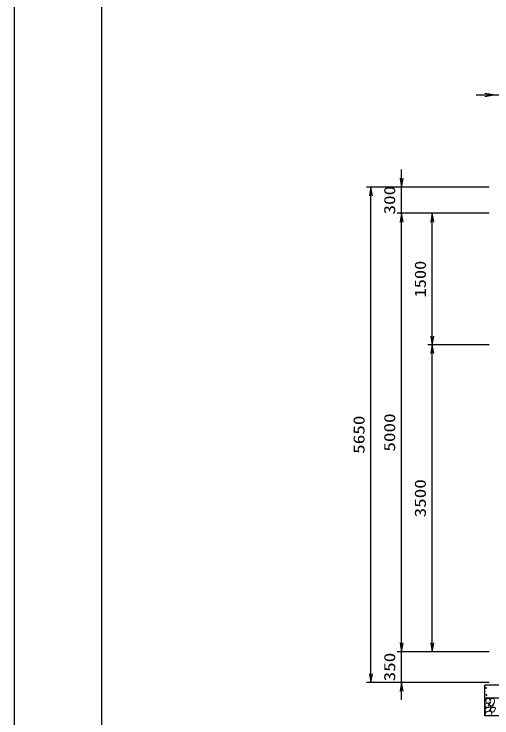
# Model space of a CAD drawing. Units: millimetres at full size. Extents: x 0 to 42050, y 0 to 29700.
# Drawn here: x 0 to 5456, y 13645 to 21672 of the extents above; entities that cross this region are included whole.
import ezdxf
from ezdxf.enums import TextEntityAlignment as Align

# ---------------------------------------------------------------- set-up
doc = ezdxf.new("R2010")
doc.units = ezdxf.units.MM
for name, color, linetype, lineweight in [('D-DCR-HCHn', 4, 'Continuous', 9), ('D-STR-DIM', 7, 'Continuous', 25), ('D-STR-STRn', 1, 'Continuous', 25), ('D-TTL', 2, 'Continuous', 25)]:
    doc.layers.add(name, color=color, linetype=linetype, lineweight=lineweight)
doc.styles.add('ＭＳ ゴシック', font='')
doc.styles.get('ＭＳ ゴシック').set_extended_font_data('MS Gothic')

# ---------------------------------------------------------------- blocks, each defined once
blk = doc.blocks.new('open_arrow')
at = {"color": 0, "linetype": 'Continuous', "lineweight": -2}
blk.add_lwpolyline([(7.5, 1.25), (0, 0), (7.5, -1.25)], dxfattribs=at)

msp = doc.modelspace()

# ---------------------------------------------------------------- linework, layer by layer
at = {"layer": 'D-DCR-HCHn'}
for points in [[(5382.281, 13803.808), (5375.346, 13783.005), (5384.592, 13769.136), (5407.707, 13766.824), (5423.488, 13773.599), (5416.952, 13789.939), (5421.575, 13799.185), (5412.33, 13808.431), (5398.461, 13813.053)], [(5426.198, 13861.594), (5405.395, 13866.217), (5386.904, 13856.971), (5384.592, 13836.168), (5389.215, 13819.988), (5412.33, 13813.053), (5428.51, 13813.053), (5435.444, 13824.611), (5435.444, 13850.037)], [(5444.69, 13863.906), (5437.756, 13843.102), (5440.067, 13819.988), (5423.887, 13794.562), (5444.69, 13783.005), (5467.805, 13794.562), (5481.673, 13813.053), (5486.296, 13843.102), (5481.673, 13859.283), (5467.805, 13866.217)], [(5426.155, 13727.009), (5443.277, 13752.692), (5441.137, 13759.112), (5417.594, 13765.533), (5396.192, 13763.393), (5381.21, 13750.551), (5379.07, 13735.57), (5381.21, 13720.588), (5398.332, 13716.308)], [(5449.313, 13783.005), (5437.756, 13773.759), (5442.379, 13766.824), (5458.559, 13766.824), (5465.493, 13769.136), (5470.116, 13778.382), (5463.182, 13785.316)], [(5486.082, 13727.009), (5496.783, 13752.692), (5488.222, 13763.393), (5462.539, 13763.393), (5451.838, 13759.112), (5441.137, 13744.131), (5441.137, 13731.289), (5451.838, 13714.167), (5464.679, 13712.027)], [(5434.716, 13673.503), (5449.698, 13679.924), (5453.978, 13701.326), (5445.417, 13716.308), (5430.435, 13720.588), (5411.173, 13718.448), (5389.771, 13709.887), (5379.07, 13697.045), (5379.07, 13682.064), (5385.49, 13673.503), (5411.173, 13675.643)]]:
    msp.add_lwpolyline(points, close=True, dxfattribs=at)
for centre in [(5391.091, 13986.145), (5392.803, 13905.879)]:
    msp.add_circle(centre, 4.5, dxfattribs=at)
at = {"layer": 'D-STR-DIM'}
for p, q in [((5275, 20750), (5975, 20750)), ((4425, 19200), (4425, 19900)), ((5425, 19700), (4025, 19700)), ((4075, 14050), (4075, 19700)), ((5425, 19700), (4375, 19700)), ((5425, 19400), (4375, 19400)), ((5425, 19400), (4375, 19400)), ((4425, 14400), (4425, 19400)), ((5425, 19400), (4725, 19400)), ((4775, 17900), (4775, 19400)), ((5425, 17900), (4725, 17900)), ((5425, 17900), (4725, 17900)), ((4775, 14400), (4775, 17900)), ((4425, 13850), (4425, 14600)), ((5425, 14400), (4375, 14400)), ((5425, 14400), (4375, 14400)), ((5425, 14400), (4725, 14400)), ((5425, 14050), (4025, 14050)), ((5425, 14050), (4375, 14050))]:
    msp.add_line(p, q, dxfattribs=at)
at = {"layer": 'D-STR-STRn'}
for p, q in [((11675, 14020), (5375, 14020)), ((5375, 13670), (5375, 14020)), ((11675, 13870), (5375, 13870)), ((11675, 13670), (5375, 13670))]:
    msp.add_line(p, q, dxfattribs=at)
at = {"layer": 'D-TTL'}
for points in [[(0, 0), (42050, 0), (42050, 29700), (0, 29700)], [(1000, 1000), (41050, 1000), (41050, 28700), (1000, 28700)]]:
    msp.add_lwpolyline(points, close=True, dxfattribs=at)

# ---------------------------------------------------------------- block references
at = {"layer": 'D-STR-DIM', "xscale": 13.3, "yscale": 13.3}
for p, rotation in [((5475, 20750), 180), ((4425, 19700), 90), ((4075, 19700), 270), ((4425, 19400), 270), ((4425, 19400), 270), ((4775, 19400), 270), ((4775, 17900), 90), ((4775, 17900), 270), ((4425, 14400), 90), ((4425, 14400), 90), ((4775, 14400), 90), ((4075, 14050), 90), ((4425, 14050), 270)]:
    msp.add_blockref('open_arrow', p, dxfattribs=dict(at, rotation=rotation))

# ---------------------------------------------------------------- texts
at = {"layer": 'D-STR-DIM', "style": 'ＭＳ ゴシック'}
for s, width, p in [('300', 1.25, (4287.5, 19550)), ('1500', 1.2, (4637.5, 18650)), ('5000', 1.25, (4287.5, 16900)), ('5650', 1.25, (3937.5, 16875)), ('3500', 1.25, (4637.5, 16150)), ('350', 1.25, (4287.5, 14225))]:
    msp.add_text(s, height=128.3, rotation=90, dxfattribs=dict(at, width=width)).set_placement(p, align=Align.MIDDLE_CENTER)

doc.saveas('drawing.dxf')
